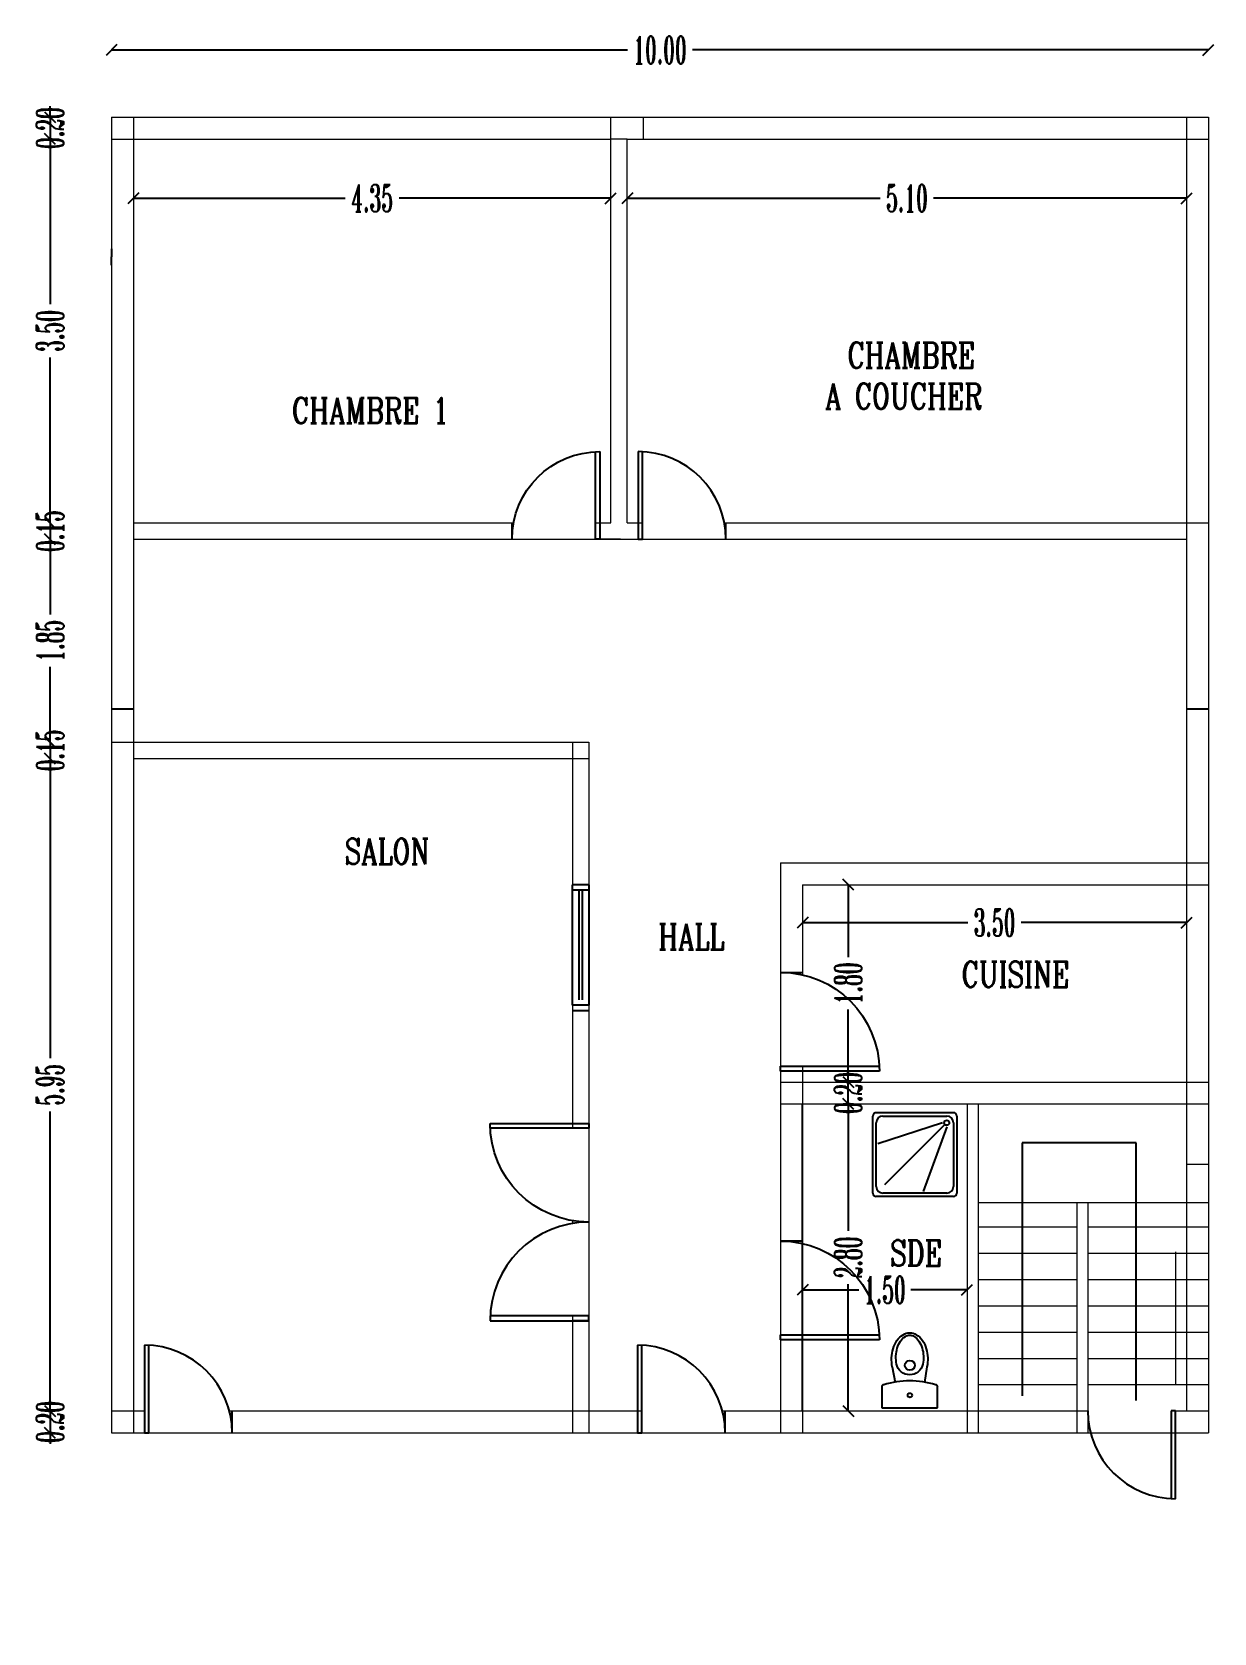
# Model space of a CAD drawing. Extents: x -110 to 3211, y -163 to 893.
# Drawn here: x 40.66 to 51.43, y -48.32 to -33.72 of the extents above; entities that cross this region are included whole.
import ezdxf

# ---------------------------------------------------------------- set-up
doc = ezdxf.new("R2010")
doc.units = 0
doc.header["$LTSCALE"] = 0.8
doc.header["$MEASUREMENT"] = 0
doc.layers.get('0').update_dxf_attribs({"color": 5, "linetype": 'CONTINUOUS'})
doc.layers.get('DEFPOINTS').update_dxf_attribs({"linetype": 'CONTINUOUS'})
for name, color, linetype in [('COMBLDG', 7, 'CONTINUOUS'), ('DOOR', 3, 'CONTINUOUS'), ('PIPE', 50, 'CONTINUOUS'), ('TEXT', 200, 'CONTINUOUS'), ('WALL', 6, 'CONTINUOUS'), ('WIN-PLN', 5, 'CONTINUOUS')]:
    doc.layers.add(name, color=color, linetype=linetype)
doc.styles.add('AYMAN-S', font='romant.shx', dxfattribs={"width": 0.7, "height": 0.15})
doc.styles.add('AYMOONY', font='romant.shx', dxfattribs={"width": 0.5})
doc.styles.add('ROMANT', font='ROMANC.SHX', dxfattribs={"width": 0.75})
doc.dimstyles.new('AYMAN-SIT', dxfattribs={"dimtxt": 0.25, "dimasz": 0.08, "dimexe": 0.18, "dimexo": 0.06, "dimgap": 0.05, "dimtad": 0, "dimzin": 1, "dimdsep": 46, "dimtxsty": 'AYMAN-S', "dimblk1": 'OBLIQUE', "dimblk2": 'OBLIQUE', "dimsah": 1, "dimcen": 0.09, "dimse1": 1, "dimse2": 1, "dimclrd": 256, "dimclre": 256, "dimclrt": 200, "dimadec": 0, "dimazin": 0, "dimtfac": 1, "dimtdec": 4, "dimtix": 1, "dimtmove": 0, "dimatfit": 3, "dimldrblk": 'OBLIQUE', "dimfxl": 1, "dimtolj": 1, "dimtzin": 0, "dimarcsym": 0})

# ---------------------------------------------------------------- blocks, each defined once
blk = doc.blocks.new('_OBLIQUE')
at = {"color": 0, "linetype": 'ByBlock'}
blk.add_line((-0.5, -0.5), (0.5, 0.5), dxfattribs=at)
blk = doc.blocks.new('*D227')
at = {"layer": 'DEFPOINTS', "color": 0, "ltscale": 0.8, "transparency": 16777216}
for p in [(51.382, -33.882), (41.382, -48.32), (51.382, -48.32)]:
    blk.add_point(p, dxfattribs=at)
at = {"layer": 'PIPE', "color": 7, "lineweight": -2, "ltscale": 0.8, "transparency": 16777216}
for p, q in [((41.382, -33.882), (46.085, -33.882)), ((51.382, -33.882), (46.679, -33.882))]:
    blk.add_line(p, q, dxfattribs=at)
at = {"layer": 'PIPE', "color": 7, "lineweight": -2, "ltscale": 0.8, "transparency": 16777216, "xscale": 0.1, "yscale": 0.1, "zscale": 0.1, "rotation": 180}
blk.add_blockref('_OBLIQUE', (41.382, -33.882), dxfattribs=at)
at = {"layer": 'PIPE', "color": 7, "lineweight": -2, "ltscale": 0.8, "transparency": 16777216, "xscale": 0.1, "yscale": 0.1, "zscale": 0.1}
blk.add_blockref('_OBLIQUE', (51.382, -33.882), dxfattribs=at)
at = {"layer": 'PIPE', "color": 7, "ltscale": 0.8, "transparency": 16777216, "insert": (46.382, -33.882), "char_height": 0.25, "attachment_point": 5, "style": 'AYMOONY'}
blk.add_mtext('\\A1;10.00', dxfattribs=at)
blk = doc.blocks.new('D')
at = {"layer": 'DOOR', "color": 3}
for p, q in [((0, 1), (0, 0)), ((0.05, 0), (0.05, 0.999)), ((0, 0), (0.05, 0))]:
    blk.add_line(p, q, dxfattribs=at)
blk.add_arc((0, 0), 1, 0, 90, dxfattribs=at)
blk = doc.blocks.new('*D228')
at = {"layer": 'COMBLDG', "color": 7, "lineweight": -2, "transparency": 16777216}
for p, q in [((46.083, -35.234), (48.389, -35.234)), ((51.182, -35.234), (48.876, -35.234))]:
    blk.add_line(p, q, dxfattribs=at)
at = {"layer": 'DEFPOINTS', "color": 0, "transparency": 16777216}
for p in [(46.083, -34.695), (51.182, -34.695), (46.083, -35.234)]:
    blk.add_point(p, dxfattribs=at)
at = {"layer": 'COMBLDG', "color": 7, "lineweight": -2, "transparency": 16777216, "xscale": 0.1, "yscale": 0.1, "zscale": 0.1, "rotation": 180}
blk.add_blockref('_OBLIQUE', (46.083, -35.234), dxfattribs=at)
at = {"layer": 'COMBLDG', "color": 7, "lineweight": -2, "transparency": 16777216, "xscale": 0.1, "yscale": 0.1, "zscale": 0.1}
blk.add_blockref('_OBLIQUE', (51.182, -35.234), dxfattribs=at)
at = {"layer": 'COMBLDG', "color": 7, "lineweight": 9, "transparency": 16777216, "insert": (48.633, -35.234), "char_height": 0.25, "attachment_point": 5, "style": 'AYMOONY'}
blk.add_mtext('\\A1;5.10', dxfattribs=at)
blk = doc.blocks.new('*D229')
at = {"layer": 'COMBLDG', "color": 7, "lineweight": -2, "transparency": 16777216}
for p, q in [((41.582, -35.234), (43.511, -35.234)), ((45.933, -35.234), (44.004, -35.234))]:
    blk.add_line(p, q, dxfattribs=at)
at = {"layer": 'DEFPOINTS', "color": 0, "transparency": 16777216}
for p in [(41.582, -34.695), (45.933, -34.695), (45.933, -35.234)]:
    blk.add_point(p, dxfattribs=at)
at = {"layer": 'COMBLDG', "color": 7, "lineweight": -2, "transparency": 16777216, "xscale": 0.1, "yscale": 0.1, "zscale": 0.1, "rotation": 180}
blk.add_blockref('_OBLIQUE', (41.582, -35.234), dxfattribs=at)
at = {"layer": 'COMBLDG', "color": 7, "lineweight": -2, "transparency": 16777216, "xscale": 0.1, "yscale": 0.1, "zscale": 0.1}
blk.add_blockref('_OBLIQUE', (45.933, -35.234), dxfattribs=at)
at = {"layer": 'COMBLDG', "color": 7, "lineweight": 9, "transparency": 16777216, "insert": (43.758, -35.234), "char_height": 0.25, "attachment_point": 5, "style": 'AYMOONY'}
blk.add_mtext('\\A1;4.35', dxfattribs=at)
blk = doc.blocks.new('*D230')
at = {"layer": 'DEFPOINTS', "color": 0, "ltscale": 0.8, "transparency": 16777216}
for p in [(41.582, -34.495), (40.822, -34.695), (41.582, -34.695)]:
    blk.add_point(p, dxfattribs=at)
at = {"layer": 'PIPE', "color": 7, "lineweight": -2, "ltscale": 0.8, "transparency": 16777216}
for p, q in [((40.822, -34.495), (40.822, -34.395)), ((40.822, -34.495), (40.822, -34.695)), ((40.822, -34.695), (40.822, -34.795))]:
    blk.add_line(p, q, dxfattribs=at)
at = {"layer": 'PIPE', "color": 7, "lineweight": -2, "ltscale": 0.8, "transparency": 16777216, "xscale": 0.1, "yscale": 0.1, "zscale": 0.1}
for p, rotation in [((40.822, -34.495), 270), ((40.822, -34.695), 90)]:
    blk.add_blockref('_OBLIQUE', p, dxfattribs=dict(at, rotation=rotation))
at = {"layer": 'PIPE', "color": 7, "ltscale": 0.8, "transparency": 16777216, "insert": (40.822, -34.595), "char_height": 0.25, "attachment_point": 5, "rotation": 90, "style": 'AYMOONY'}
blk.add_mtext('\\A1;0.20', dxfattribs=at)
blk = doc.blocks.new('*D231')
at = {"layer": 'DEFPOINTS', "color": 0, "ltscale": 0.8, "transparency": 16777216}
for p in [(41.582, -34.695), (40.822, -38.195), (41.582, -38.195)]:
    blk.add_point(p, dxfattribs=at)
at = {"layer": 'PIPE', "color": 7, "lineweight": -2, "ltscale": 0.8, "transparency": 16777216}
for p, q in [((40.822, -34.695), (40.822, -36.201)), ((40.822, -38.195), (40.822, -36.688))]:
    blk.add_line(p, q, dxfattribs=at)
at = {"layer": 'PIPE', "color": 7, "lineweight": -2, "ltscale": 0.8, "transparency": 16777216, "xscale": 0.1, "yscale": 0.1, "zscale": 0.1}
for p, rotation in [((40.822, -34.695), 90), ((40.822, -38.195), 270)]:
    blk.add_blockref('_OBLIQUE', p, dxfattribs=dict(at, rotation=rotation))
at = {"layer": 'PIPE', "color": 7, "ltscale": 0.8, "transparency": 16777216, "insert": (40.822, -36.445), "char_height": 0.25, "attachment_point": 5, "rotation": 90, "style": 'AYMOONY'}
blk.add_mtext('\\A1;3.50', dxfattribs=at)
blk = doc.blocks.new('*D232')
at = {"layer": 'DEFPOINTS', "color": 0, "ltscale": 0.8, "transparency": 16777216}
for p in [(41.582, -38.195), (40.822, -38.345), (41.582, -38.345)]:
    blk.add_point(p, dxfattribs=at)
at = {"layer": 'PIPE', "color": 7, "lineweight": -2, "ltscale": 0.8, "transparency": 16777216}
for p, q in [((40.822, -38.195), (40.822, -38.095)), ((40.822, -38.195), (40.822, -38.345)), ((40.822, -38.345), (40.822, -38.445))]:
    blk.add_line(p, q, dxfattribs=at)
at = {"layer": 'PIPE', "color": 7, "lineweight": -2, "ltscale": 0.8, "transparency": 16777216, "xscale": 0.1, "yscale": 0.1, "zscale": 0.1}
for p, rotation in [((40.822, -38.195), 270), ((40.822, -38.345), 90)]:
    blk.add_blockref('_OBLIQUE', p, dxfattribs=dict(at, rotation=rotation))
at = {"layer": 'PIPE', "color": 7, "ltscale": 0.8, "transparency": 16777216, "insert": (40.822, -38.27), "char_height": 0.25, "attachment_point": 5, "rotation": 90, "style": 'AYMOONY'}
blk.add_mtext('\\A1;0.15', dxfattribs=at)
blk = doc.blocks.new('*D233')
at = {"layer": 'DEFPOINTS', "color": 0, "ltscale": 0.8, "transparency": 16777216}
for p in [(41.582, -38.345), (40.822, -40.195), (41.382, -40.195)]:
    blk.add_point(p, dxfattribs=at)
at = {"layer": 'PIPE', "color": 7, "lineweight": -2, "ltscale": 0.8, "transparency": 16777216}
for p, q in [((40.822, -38.345), (40.822, -39.032)), ((40.822, -40.195), (40.822, -39.507))]:
    blk.add_line(p, q, dxfattribs=at)
at = {"layer": 'PIPE', "color": 7, "lineweight": -2, "ltscale": 0.8, "transparency": 16777216, "xscale": 0.1, "yscale": 0.1, "zscale": 0.1}
for p, rotation in [((40.822, -38.345), 90), ((40.822, -40.195), 270)]:
    blk.add_blockref('_OBLIQUE', p, dxfattribs=dict(at, rotation=rotation))
at = {"layer": 'PIPE', "color": 7, "ltscale": 0.8, "transparency": 16777216, "insert": (40.822, -39.27), "char_height": 0.25, "attachment_point": 5, "rotation": 90, "style": 'AYMOONY'}
blk.add_mtext('\\A1;1.85', dxfattribs=at)
blk = doc.blocks.new('*D234')
at = {"layer": 'DEFPOINTS', "color": 0, "ltscale": 0.8, "transparency": 16777216}
for p in [(41.382, -40.195), (40.822, -40.345), (41.582, -40.345)]:
    blk.add_point(p, dxfattribs=at)
at = {"layer": 'PIPE', "color": 7, "lineweight": -2, "ltscale": 0.8, "transparency": 16777216}
for p, q in [((40.822, -40.195), (40.822, -40.095)), ((40.822, -40.195), (40.822, -40.345)), ((40.822, -40.345), (40.822, -40.445))]:
    blk.add_line(p, q, dxfattribs=at)
at = {"layer": 'PIPE', "color": 7, "lineweight": -2, "ltscale": 0.8, "transparency": 16777216, "xscale": 0.1, "yscale": 0.1, "zscale": 0.1}
for p, rotation in [((40.822, -40.195), 270), ((40.822, -40.345), 90)]:
    blk.add_blockref('_OBLIQUE', p, dxfattribs=dict(at, rotation=rotation))
at = {"layer": 'PIPE', "color": 7, "ltscale": 0.8, "transparency": 16777216, "insert": (40.822, -40.27), "char_height": 0.25, "attachment_point": 5, "rotation": 90, "style": 'AYMOONY'}
blk.add_mtext('\\A1;0.15', dxfattribs=at)
blk = doc.blocks.new('*D235')
at = {"layer": 'DEFPOINTS', "color": 0, "ltscale": 0.8, "transparency": 16777216}
for p in [(41.582, -40.345), (40.822, -46.295), (41.382, -46.295)]:
    blk.add_point(p, dxfattribs=at)
at = {"layer": 'PIPE', "color": 7, "lineweight": -2, "ltscale": 0.8, "transparency": 16777216}
for p, q in [((40.822, -40.345), (40.822, -43.076)), ((40.822, -46.295), (40.822, -43.563))]:
    blk.add_line(p, q, dxfattribs=at)
at = {"layer": 'PIPE', "color": 7, "lineweight": -2, "ltscale": 0.8, "transparency": 16777216, "xscale": 0.1, "yscale": 0.1, "zscale": 0.1}
for p, rotation in [((40.822, -40.345), 90), ((40.822, -46.295), 270)]:
    blk.add_blockref('_OBLIQUE', p, dxfattribs=dict(at, rotation=rotation))
at = {"layer": 'PIPE', "color": 7, "ltscale": 0.8, "transparency": 16777216, "insert": (40.822, -43.32), "char_height": 0.25, "attachment_point": 5, "rotation": 90, "style": 'AYMOONY'}
blk.add_mtext('\\A1;5.95', dxfattribs=at)
blk = doc.blocks.new('*D236')
at = {"layer": 'DEFPOINTS', "color": 0, "ltscale": 0.8, "transparency": 16777216}
for p in [(41.382, -46.295), (40.822, -46.495), (41.382, -46.495)]:
    blk.add_point(p, dxfattribs=at)
at = {"layer": 'PIPE', "color": 7, "lineweight": -2, "ltscale": 0.8, "transparency": 16777216}
for p, q in [((40.822, -46.295), (40.822, -46.195)), ((40.822, -46.295), (40.822, -46.495)), ((40.822, -46.495), (40.822, -46.595))]:
    blk.add_line(p, q, dxfattribs=at)
at = {"layer": 'PIPE', "color": 7, "lineweight": -2, "ltscale": 0.8, "transparency": 16777216, "xscale": 0.1, "yscale": 0.1, "zscale": 0.1}
for p, rotation in [((40.822, -46.295), 270), ((40.822, -46.495), 90)]:
    blk.add_blockref('_OBLIQUE', p, dxfattribs=dict(at, rotation=rotation))
at = {"layer": 'PIPE', "color": 7, "ltscale": 0.8, "transparency": 16777216, "insert": (40.822, -46.395), "char_height": 0.25, "attachment_point": 5, "rotation": 90, "style": 'AYMOONY'}
blk.add_mtext('\\A1;0.20', dxfattribs=at)
blk = doc.blocks.new('*D237')
at = {"layer": 'DEFPOINTS', "color": 0, "ltscale": 0.8, "transparency": 16777216}
for p in [(47.682, -43.495), (48.098, -43.495), (47.682, -46.295)]:
    blk.add_point(p, dxfattribs=at)
at = {"layer": 'PIPE', "color": 7, "lineweight": -2, "ltscale": 0.8, "transparency": 16777216}
for p, q in [((48.098, -43.495), (48.098, -44.651)), ((48.098, -46.295), (48.098, -45.138))]:
    blk.add_line(p, q, dxfattribs=at)
at = {"layer": 'PIPE', "color": 7, "lineweight": -2, "ltscale": 0.8, "transparency": 16777216, "xscale": 0.1, "yscale": 0.1, "zscale": 0.1}
for p, rotation in [((48.098, -43.495), 90), ((48.098, -46.295), 270)]:
    blk.add_blockref('_OBLIQUE', p, dxfattribs=dict(at, rotation=rotation))
at = {"layer": 'PIPE', "color": 7, "ltscale": 0.8, "transparency": 16777216, "insert": (48.098, -44.895), "char_height": 0.25, "attachment_point": 5, "rotation": 90, "style": 'AYMOONY'}
blk.add_mtext('\\A1;2.80', dxfattribs=at)
blk = doc.blocks.new('*D238')
at = {"layer": 'DEFPOINTS', "color": 0, "ltscale": 0.8, "transparency": 16777216}
for p in [(47.682, -43.295), (48.098, -43.295), (47.682, -43.495)]:
    blk.add_point(p, dxfattribs=at)
at = {"layer": 'PIPE', "color": 7, "lineweight": -2, "ltscale": 0.8, "transparency": 16777216}
for p, q in [((48.098, -43.295), (48.098, -43.195)), ((48.098, -43.495), (48.098, -43.295)), ((48.098, -43.495), (48.098, -43.595))]:
    blk.add_line(p, q, dxfattribs=at)
at = {"layer": 'PIPE', "color": 7, "lineweight": -2, "ltscale": 0.8, "transparency": 16777216, "xscale": 0.1, "yscale": 0.1, "zscale": 0.1}
for p, rotation in [((48.098, -43.295), 270), ((48.098, -43.495), 90)]:
    blk.add_blockref('_OBLIQUE', p, dxfattribs=dict(at, rotation=rotation))
at = {"layer": 'PIPE', "color": 7, "ltscale": 0.8, "transparency": 16777216, "insert": (48.098, -43.395), "char_height": 0.25, "attachment_point": 5, "rotation": 90, "style": 'AYMOONY'}
blk.add_mtext('\\A1;0.20', dxfattribs=at)
blk = doc.blocks.new('*D239')
at = {"layer": 'DEFPOINTS', "color": 0, "ltscale": 0.8, "transparency": 16777216}
for p in [(47.682, -41.495), (48.098, -41.495), (47.682, -43.295)]:
    blk.add_point(p, dxfattribs=at)
at = {"layer": 'PIPE', "color": 7, "lineweight": -2, "ltscale": 0.8, "transparency": 16777216}
for p, q in [((48.098, -41.495), (48.098, -42.157)), ((48.098, -43.295), (48.098, -42.632))]:
    blk.add_line(p, q, dxfattribs=at)
at = {"layer": 'PIPE', "color": 7, "lineweight": -2, "ltscale": 0.8, "transparency": 16777216, "xscale": 0.1, "yscale": 0.1, "zscale": 0.1}
for p, rotation in [((48.098, -41.495), 90), ((48.098, -43.295), 270)]:
    blk.add_blockref('_OBLIQUE', p, dxfattribs=dict(at, rotation=rotation))
at = {"layer": 'PIPE', "color": 7, "ltscale": 0.8, "transparency": 16777216, "insert": (48.098, -42.395), "char_height": 0.25, "attachment_point": 5, "rotation": 90, "style": 'AYMOONY'}
blk.add_mtext('\\A1;1.80', dxfattribs=at)
blk = doc.blocks.new('*D240')
at = {"layer": 'DEFPOINTS', "color": 0, "ltscale": 0.8, "transparency": 16777216}
for p in [(47.682, -41.495), (51.182, -41.495), (51.182, -41.841)]:
    blk.add_point(p, dxfattribs=at)
at = {"layer": 'PIPE', "color": 7, "lineweight": -2, "ltscale": 0.8, "transparency": 16777216}
for p, q in [((47.682, -41.841), (49.189, -41.841)), ((51.182, -41.841), (49.676, -41.841))]:
    blk.add_line(p, q, dxfattribs=at)
at = {"layer": 'PIPE', "color": 7, "lineweight": -2, "ltscale": 0.8, "transparency": 16777216, "xscale": 0.1, "yscale": 0.1, "zscale": 0.1, "rotation": 180}
blk.add_blockref('_OBLIQUE', (47.682, -41.841), dxfattribs=at)
at = {"layer": 'PIPE', "color": 7, "lineweight": -2, "ltscale": 0.8, "transparency": 16777216, "xscale": 0.1, "yscale": 0.1, "zscale": 0.1}
blk.add_blockref('_OBLIQUE', (51.182, -41.841), dxfattribs=at)
at = {"layer": 'PIPE', "color": 7, "ltscale": 0.8, "transparency": 16777216, "insert": (49.432, -41.841), "char_height": 0.25, "attachment_point": 5, "style": 'AYMOONY'}
blk.add_mtext('\\A1;3.50', dxfattribs=at)
blk = doc.blocks.new('*D241')
at = {"layer": 'DEFPOINTS', "color": 0, "ltscale": 0.8, "transparency": 16777216}
for p in [(47.682, -43.495), (49.182, -43.495), (49.182, -45.19)]:
    blk.add_point(p, dxfattribs=at)
at = {"layer": 'PIPE', "color": 7, "lineweight": -2, "ltscale": 0.8, "transparency": 16777216}
for p, q in [((47.682, -45.19), (48.195, -45.19)), ((49.182, -45.19), (48.67, -45.19))]:
    blk.add_line(p, q, dxfattribs=at)
at = {"layer": 'PIPE', "color": 7, "lineweight": -2, "ltscale": 0.8, "transparency": 16777216, "xscale": 0.1, "yscale": 0.1, "zscale": 0.1, "rotation": 180}
blk.add_blockref('_OBLIQUE', (47.682, -45.19), dxfattribs=at)
at = {"layer": 'PIPE', "color": 7, "lineweight": -2, "ltscale": 0.8, "transparency": 16777216, "xscale": 0.1, "yscale": 0.1, "zscale": 0.1}
blk.add_blockref('_OBLIQUE', (49.182, -45.19), dxfattribs=at)
at = {"layer": 'PIPE', "color": 7, "ltscale": 0.8, "transparency": 16777216, "insert": (48.432, -45.19), "char_height": 0.25, "attachment_point": 5, "style": 'AYMOONY'}
blk.add_mtext('\\A1;1.50', dxfattribs=at)

msp = doc.modelspace()

# ---------------------------------------------------------------- linework, layer by layer
for p, q in [((48.323, -44.309), (48.323, -43.605)), ((48.354, -43.574), (49.058, -43.574)), ((48.415, -43.605), (48.996, -43.605)), ((49.088, -43.605), (49.088, -44.309)), ((48.354, -44.247), (48.354, -43.666)), ((48.958, -43.666), (48.369, -43.857)), ((48.974, -43.689), (48.43, -44.232)), ((48.996, -43.704), (48.782, -44.293)), ((49.058, -43.666), (49.058, -44.247)), ((49.058, -44.339), (48.354, -44.339)), ((48.996, -44.309), (48.415, -44.309)), ((48.5, -45.892), (48.525, -46.034)), ((48.816, -45.892), (48.792, -46.034)), ((48.403, -46.075), (48.403, -46.267)), ((48.913, -46.267), (48.913, -46.075)), ((48.403, -46.267), (48.913, -46.267))]:
    msp.add_line(p, q)
msp.add_lwpolyline([(48.5, -45.892, -0.118499), (48.507, -45.728, -0.081032), (48.542, -45.653, -0.107012), (48.599, -45.599, -0.137195), (48.658, -45.582, -0.137195), (48.718, -45.599, -0.107012), (48.775, -45.653, -0.081032), (48.81, -45.728, -0.118499), (48.816, -45.892, -0.069003)], format="xyb")
msp.add_lwpolyline([(48.539, -45.867, -0.118499), (48.545, -45.721, -0.081032), (48.574, -45.657, -0.107012), (48.619, -45.615, -0.137195), (48.658, -45.604, -0.137195), (48.698, -45.615, -0.107012), (48.743, -45.657, -0.081032), (48.772, -45.721, -0.118499), (48.778, -45.867, -0.820787)], format="xyb", close=True)
for centre, radius in [((48.996, -43.666), 0.023), ((48.66, -45.879), 0.045), ((48.66, -46.152), 0.02)]:
    msp.add_circle(centre, radius)
for centre, radius, start, end in [((48.354, -43.605), 0.0306, 90, 180), ((48.415, -43.666), 0.0612, 90, 180), ((48.996, -43.666), 0.0612, 0, 90), ((49.058, -43.605), 0.0306, 0, 90), ((48.354, -44.309), 0.0306, 180, 270), ((48.415, -44.247), 0.0612, 180, 270), ((48.996, -44.247), 0.0612, 270, 0), ((49.058, -44.309), 0.0306, 270, 0), ((48.422, -46.075), 0.0185, 90.0033, 180.0033), ((48.658, -46.81), 0.789, 72.57, 107.4367), ((48.895, -46.075), 0.0185, 0.0033, 90.0033)]:
    msp.add_arc(centre, radius, start, end)
at = {"layer": 'COMBLDG', "color": 7, "lineweight": 9}
for p, q in [((41.382, -34.495), (41.382, -46.495)), ((41.382, -34.495), (51.382, -34.495)), ((41.382, -34.495), (41.382, -46.495)), ((41.582, -34.495), (41.582, -46.495)), ((45.933, -34.695), (45.933, -34.495)), ((46.233, -34.695), (46.233, -34.495)), ((51.182, -34.495), (51.182, -44.845)), ((51.382, -34.495), (51.382, -44.845)), ((41.382, -34.695), (45.933, -34.695)), ((45.933, -38.195), (45.933, -34.695)), ((46.083, -34.695), (45.933, -34.695)), ((46.083, -35.695), (46.083, -34.695)), ((46.083, -34.695), (51.382, -34.695)), ((46.083, -38.195), (46.083, -35.695)), ((41.582, -38.195), (45.047, -38.195)), ((45.793, -38.195), (45.933, -38.195)), ((45.833, -38.345), (45.833, -38.195)), ((46.083, -38.195), (46.223, -38.195)), ((46.183, -38.345), (46.183, -38.195)), ((46.969, -38.195), (51.382, -38.195)), ((46.969, -38.195), (51.182, -38.195)), ((41.582, -38.345), (51.182, -38.345)), ((46.023, -38.345), (45.793, -38.345)), ((41.382, -40.195), (45.733, -40.195)), ((45.583, -40.195), (45.583, -43.717)), ((45.733, -40.195), (45.733, -46.495)), ((41.582, -40.345), (45.733, -40.345)), ((41.582, -40.345), (45.583, -40.345)), ((45.583, -40.345), (45.583, -43.717)), ((47.482, -41.295), (51.382, -41.295)), ((47.482, -41.295), (47.482, -46.495)), ((47.682, -41.495), (47.682, -42.317)), ((47.682, -41.495), (51.382, -41.495)), ((47.482, -43.195), (47.682, -43.195)), ((47.682, -43.15), (47.682, -44.769)), ((47.482, -43.295), (51.382, -43.295)), ((47.482, -43.495), (51.382, -43.495)), ((49.182, -43.495), (49.182, -46.495)), ((49.282, -43.495), (49.282, -46.495)), ((51.182, -44.045), (51.382, -44.045)), ((49.282, -44.395), (51.382, -44.395)), ((50.182, -44.395), (50.182, -46.495)), ((50.282, -44.395), (50.282, -46.495)), ((45.583, -44.559), (45.583, -44.584)), ((45.583, -44.559), (45.583, -44.584)), ((49.282, -44.615), (50.182, -44.615)), ((50.282, -44.615), (51.382, -44.615)), ((49.282, -44.855), (50.182, -44.855)), ((50.282, -44.855), (51.382, -44.855)), ((51.082, -44.845), (51.082, -46.055)), ((51.182, -44.845), (51.182, -46.295)), ((51.382, -44.845), (51.382, -46.495)), ((49.282, -45.095), (50.182, -45.095)), ((50.282, -45.095), (51.382, -45.095)), ((49.282, -45.335), (50.182, -45.335)), ((50.282, -45.335), (51.382, -45.335)), ((45.583, -45.427), (45.583, -46.495)), ((45.583, -45.427), (45.583, -46.495)), ((41.682, -45.695), (41.682, -46.495)), ((47.682, -45.601), (47.682, -46.495)), ((49.282, -45.575), (50.182, -45.575)), ((50.282, -45.575), (51.382, -45.575)), ((49.282, -45.815), (50.182, -45.815)), ((50.282, -45.815), (51.382, -45.815)), ((49.282, -46.055), (50.182, -46.055)), ((50.282, -46.055), (51.382, -46.055)), ((41.382, -46.295), (41.682, -46.295)), ((42.457, -46.295), (46.216, -46.295)), ((46.951, -46.295), (50.282, -46.295)), ((51.082, -46.295), (51.082, -46.495)), ((51.082, -46.295), (51.382, -46.295)), ((41.382, -46.495), (51.382, -46.495))]:
    msp.add_line(p, q, dxfattribs=at)
at = {"layer": 'PIPE', "ltscale": 0.8}
for p, q in [((45.033, -38.345), (45.033, -38.195)), ((46.983, -38.345), (46.983, -38.195)), ((47.482, -42.295), (47.682, -42.295)), ((47.682, -46.295), (47.682, -43.495)), ((50.724, -43.85), (49.683, -43.85)), ((49.683, -43.85), (49.683, -46.157)), ((50.724, -46.198), (50.724, -43.85)), ((47.682, -44.746), (47.482, -44.746)), ((45.733, -45.472), (45.583, -45.472)), ((42.482, -46.495), (42.482, -46.295)), ((46.176, -46.295), (46.176, -46.495)), ((46.976, -46.495), (46.976, -46.295))]:
    msp.add_line(p, q, dxfattribs=at)
at = {"layer": 'WALL'}
for p, q in [((41.382, -35.695), (41.382, -35.77)), ((41.382, -35.695), (41.382, -35.77)), ((41.382, -35.845), (41.382, -35.77)), ((41.382, -35.845), (41.382, -35.77)), ((41.582, -39.895), (41.382, -39.895)), ((51.382, -39.895), (51.182, -39.895)), ((45.733, -41.495), (45.583, -41.495)), ((45.733, -42.645), (45.583, -42.645))]:
    msp.add_line(p, q, dxfattribs=at)
at = {"layer": 'WIN-PLN', "ltscale": 0.8}
for p, q in [((45.583, -42.595), (45.583, -41.495)), ((45.733, -41.545), (45.583, -41.545)), ((45.643, -41.545), (45.643, -42.545)), ((45.673, -41.545), (45.673, -42.545)), ((45.733, -41.495), (45.733, -42.595)), ((45.733, -42.595), (45.583, -42.595))]:
    msp.add_line(p, q, dxfattribs=at)

# ---------------------------------------------------------------- block references
at = {"layer": 'DOOR', "ltscale": 0.8}
for p, xscale, yscale, zscale in [((45.833, -38.345), -0.799999999999983, 0.8000000000000114, 0.8), ((46.183, -38.345), 0.799999999999983, 0.799999999999983, 0.799999999999983), ((41.682, -46.495), 0.799999999999983, 0.799999999999983, 0.799999999999983), ((46.176, -46.495), 0.799999999999983, 0.799999999999983, 0.799999999999983)]:
    msp.add_blockref('D', p, dxfattribs=dict(at, xscale=xscale, yscale=yscale, zscale=zscale))
for p, xscale, yscale, zscale, rotation in [((47.482, -43.195), -0.9000000000000057, 0.9000000000000057, 0.9, 270), ((45.733, -43.672), -0.9000000000000057, 0.9000000000000057, 0.9, 90), ((45.733, -45.472), 0.9000000000000057, 0.9000000000000057, 0.9000000000000057, 90), ((47.482, -45.646), -0.9000000000000057, 0.9000000000000057, 0.9, 270), ((51.082, -46.295), 0.799999999999983, 0.799999999999983, 0.799999999999983, 180)]:
    msp.add_blockref('D', p, dxfattribs=dict(at, xscale=xscale, yscale=yscale, zscale=zscale, rotation=rotation))

# ---------------------------------------------------------------- texts
at = {"layer": 'TEXT', "color": 7, "ltscale": 61, "style": 'ROMANT', "width": 0.75}
for s, p in [('CHAMBRE', (48.09, -36.782)), ('A COUCHER', (47.886, -37.156)), ('CHAMBRE 1', (43.026, -37.287)), ('SALON', (43.507, -41.308)), ('HALL', (46.365, -42.086)), ('CUISINE', (49.13, -42.43)), ('SDE', (48.479, -44.972))]:
    msp.add_text(s, height=0.2334, dxfattribs=at).set_placement(p)

# ---------------------------------------------------------------- dimensions: what is measured, and where the dimension line sits
at = {"layer": 'COMBLDG', "color": 7, "lineweight": 9}
for base, p1, p2, picture, middle in [((45.933, -35.234), (41.582, -34.695), (45.933, -34.695), '*D229', (43.758, -35.234)), ((46.083, -35.234), (51.182, -34.695), (46.083, -34.695), '*D228', (48.633, -35.234))]:
    dim = msp.add_linear_dim(base=base, p1=p1, p2=p2, dimstyle='AYMAN-SIT', override={"dimasz": 0.1, "dimexe": 0.006, "dimtxsty": 'AYMOONY', "dimclrd": 7, "dimclrt": 7, "dimtdec": 2}, dxfattribs=at)
    dim.commit()
    dim.dimension.update_dxf_attribs({"geometry": picture, "text_midpoint": middle})
at = {"layer": 'PIPE', "ltscale": 0.8}
for base, p1, p2, picture, middle in [((51.382, -33.882), (41.382, -48.32), (51.382, -48.32), '*D227', (46.382, -33.882)), ((51.182, -41.841), (47.682, -41.495), (51.182, -41.495), '*D240', (49.432, -41.841)), ((49.182, -45.19), (47.682, -43.495), (49.182, -43.495), '*D241', (48.432, -45.19))]:
    dim = msp.add_linear_dim(base=base, p1=p1, p2=p2, dimstyle='AYMAN-SIT', override={"dimasz": 0.1, "dimexe": 0.006, "dimtxsty": 'AYMOONY', "dimclrd": 7, "dimclrt": 7, "dimtdec": 2}, dxfattribs=at)
    dim.commit()
    dim.dimension.update_dxf_attribs({"geometry": picture, "text_midpoint": middle})
for base, p1, p2, override, picture, middle in [((40.822, -34.695), (41.582, -34.495), (41.582, -34.695), {"dimasz": 0.1, "dimexe": 0.006, "dimtxsty": 'AYMOONY', "dimclrd": 7, "dimclrt": 7, "dimtdec": 2}, '*D230', (40.822, -34.595)), ((40.822, -38.195), (41.582, -34.695), (41.582, -38.195), {"dimasz": 0.1, "dimexe": 0.006, "dimtxsty": 'AYMOONY', "dimclrd": 7, "dimclrt": 7, "dimtdec": 2, "dimtmove": 1}, '*D231', (40.822, -36.445)), ((40.822, -38.345), (41.582, -38.195), (41.582, -38.345), {"dimasz": 0.1, "dimexe": 0.006, "dimtxsty": 'AYMOONY', "dimclrd": 7, "dimclrt": 7, "dimtdec": 2, "dimtmove": 1}, '*D232', (40.822, -38.27)), ((40.822, -40.195), (41.582, -38.345), (41.382, -40.195), {"dimasz": 0.1, "dimexe": 0.006, "dimtxsty": 'AYMOONY', "dimclrd": 7, "dimclrt": 7, "dimtdec": 2, "dimtmove": 1}, '*D233', (40.822, -39.27)), ((40.822, -40.345), (41.382, -40.195), (41.582, -40.345), {"dimasz": 0.1, "dimexe": 0.006, "dimtxsty": 'AYMOONY', "dimclrd": 7, "dimclrt": 7, "dimtdec": 2, "dimtmove": 1}, '*D234', (40.822, -40.27)), ((40.822, -46.295), (41.582, -40.345), (41.382, -46.295), {"dimasz": 0.1, "dimexe": 0.006, "dimtxsty": 'AYMOONY', "dimclrd": 7, "dimclrt": 7, "dimtdec": 2, "dimtmove": 1}, '*D235', (40.822, -43.32)), ((48.098, -41.495), (47.682, -43.295), (47.682, -41.495), {"dimasz": 0.1, "dimexe": 0.006, "dimtxsty": 'AYMOONY', "dimclrd": 7, "dimclrt": 7, "dimtdec": 2, "dimtmove": 1}, '*D239', (48.098, -42.395)), ((48.098, -43.295), (47.682, -43.495), (47.682, -43.295), {"dimasz": 0.1, "dimexe": 0.006, "dimtxsty": 'AYMOONY', "dimclrd": 7, "dimclrt": 7, "dimtdec": 2, "dimtmove": 1}, '*D238', (48.098, -43.395)), ((48.098, -43.495), (47.682, -46.295), (47.682, -43.495), {"dimasz": 0.1, "dimexe": 0.006, "dimtxsty": 'AYMOONY', "dimclrd": 7, "dimclrt": 7, "dimtdec": 2}, '*D237', (48.098, -44.895)), ((40.822, -46.495), (41.382, -46.295), (41.382, -46.495), {"dimasz": 0.1, "dimexe": 0.006, "dimtxsty": 'AYMOONY', "dimclrd": 7, "dimclrt": 7, "dimtdec": 2, "dimtmove": 1}, '*D236', (40.822, -46.395))]:
    dim = msp.add_linear_dim(base=base, p1=p1, p2=p2, angle=90, dimstyle='AYMAN-SIT', override=override, dxfattribs=at)
    dim.commit()
    dim.dimension.update_dxf_attribs({"geometry": picture, "text_midpoint": middle})

doc.saveas('drawing.dxf')
